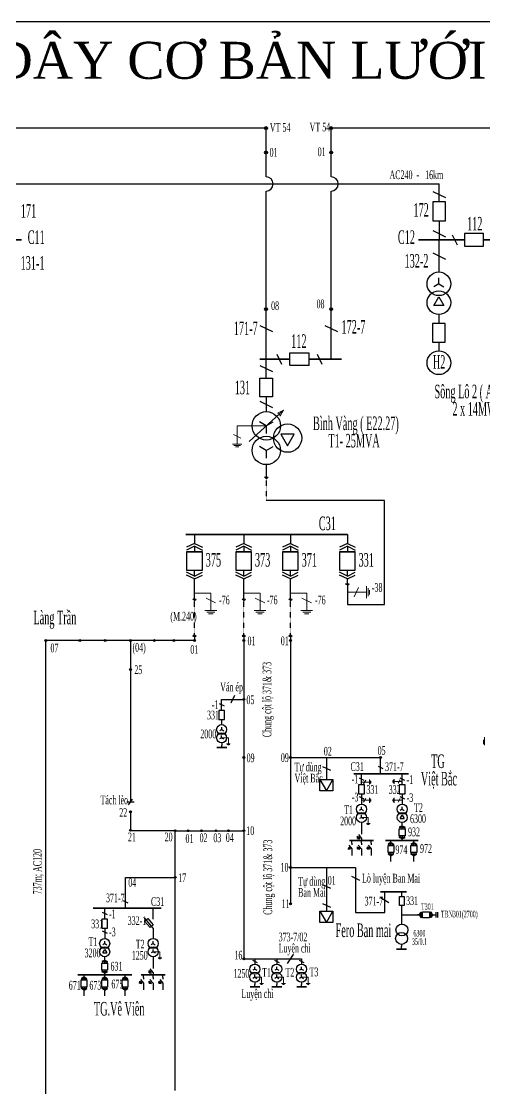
# Model space of a CAD drawing. Header units: inches. Extents: x 5954 to 16840, y 1852 to 5708.
# Drawn here: x 6888 to 7157, y 5087 to 5708 of the extents above; entities that cross this region are included whole.
import ezdxf

# ---------------------------------------------------------------- set-up
doc = ezdxf.new("R2010")
doc.units = ezdxf.units.IN
doc.header["$LTSCALE"] = 0.007
doc.header["$MEASUREMENT"] = 0
doc.linetypes.add('DASHED2', pattern=[0.375, 0.25, -0.125])
doc.linetypes.add('HIDDENX2', pattern=[0.75, 0.5, -0.25])
doc.layers.get('0').update_dxf_attribs({"color": 8, "lineweight": 25})
for name, color, linetype, lineweight in [('0.4+6kV', 6, 'Continuous', 25), ('Cap 35', 30, 'HIDDENX2', 25), ('Du kien', 3, 'DASHED2', 35), ('DZ 22+10', 170, 'Continuous', 25), ('DZ 35', 30, 'Continuous', 25), ('DZ110', 1, 'Continuous', 25), ('TC 110', 1, 'Continuous', 35), ('TC 35', 30, 'Continuous', 35), ('TC04', 6, 'Continuous', 35), ('Tiep dat', 7, 'Continuous', 15)]:
    doc.layers.add(name, color=color, linetype=linetype, lineweight=lineweight)
doc.layers.add('Chu', color=7, linetype='Continuous')
doc.layers.add('so', color=7, linetype='Continuous')
doc.styles.add('chu', font='times.ttf', dxfattribs={"width": 0.5, "height": 0.2})
doc.styles.get("Standard").update_dxf_attribs({"font": 'tahoma.ttf'})

msp = doc.modelspace()

# ---------------------------------------------------------------- hatches: boundary and pattern name
at = {"layer": '0.4+6kV'}
for points in [[(7084.54, 5232.56), (7083.94, 5233.28), (7083.33, 5234.01), (7083.24, 5232.71)], [(7078.96, 5226.47), (7078.35, 5227.2), (7077.75, 5227.92), (7077.66, 5226.62)], [(7084.53, 5226.47), (7083.92, 5227.2), (7083.32, 5227.92), (7083.23, 5226.62)], [(7090.21, 5226.47), (7089.6, 5227.2), (7089, 5227.92), (7088.91, 5226.62)], [(6963.31, 5154.49), (6962.7, 5155.22), (6962.1, 5155.94), (6962.01, 5154.64)], [(6957.73, 5148.41), (6957.12, 5149.13), (6956.52, 5149.86), (6956.43, 5148.55)], [(6963.3, 5148.41), (6962.69, 5149.13), (6962.08, 5149.86), (6962, 5148.55)], [(6968.98, 5148.41), (6968.37, 5149.13), (6967.77, 5149.86), (6967.68, 5148.55)]]:
    msp.add_hatch(color=256, dxfattribs=at).paths.add_polyline_path(points)
at = {"layer": 'DZ 35'}
for points in [[(6901.34, 5347.76, 1), (6902.42, 5347.76, 1)], [(6921.23, 5347.76, 1), (6922.31, 5347.76, 1)], [(6935.9, 5347.76, 1), (6936.98, 5347.76, 1)], [(6950.59, 5347.76, 1), (6951.67, 5347.76, 1)], [(6964.5, 5347.76, -1), (6965.58, 5347.76, -1)], [(6975.85, 5347.76, -1), (6976.93, 5347.76, -1)], [(6987.88, 5347.76, -1), (6988.95, 5347.76, -1)], [(7016.53, 5347.76, -1), (7017.61, 5347.76, -1)], [(7043.69, 5347.76, -1), (7044.77, 5347.76, -1)], [(6950.59, 5330.95, 1), (6951.67, 5330.95, 1)], [(7016.53, 5313.56, -1), (7017.61, 5313.56, -1)], [(7016.53, 5279.79, 1), (7017.61, 5279.79, 1)], [(7043.69, 5279.79, 1), (7044.77, 5279.79, 1)], [(7096.12, 5279.79, 1), (7097.2, 5279.79, 1)], [(6950.59, 5248.18, 1), (6951.67, 5248.18, 1)], [(6950.59, 5237.48, 1), (6951.67, 5237.48, 1)], [(6976.65, 5237.22, 1), (6977.73, 5237.22, 1)], [(6984.1, 5237.22, 1), (6985.18, 5237.22, 1)], [(6991.9, 5237.22, 1), (6992.98, 5237.22, 1)], [(7000.38, 5237.22, 1), (7001.46, 5237.22, 1)], [(7007.63, 5237.22, 1), (7008.71, 5237.22, 1)], [(7016.53, 5237.22, 1), (7017.61, 5237.22, 1)], [(7043.69, 5215.9, 1), (7044.77, 5215.9, 1)], [(6976.65, 5210.11, -1), (6977.73, 5210.11, -1)], [(7043.69, 5194.69, 1), (7044.77, 5194.69, 1)], [(7016.53, 5162.81, -1), (7017.61, 5162.81, -1)]]:
    msp.add_hatch(color=256, dxfattribs=at).paths.add_polyline_path(points)
at = {"layer": 'DZ110'}
for points in [[(7029.2, 5645.51, 1), (7030.93, 5645.51, 1)], [(7067.05, 5645.51, 1), (7068.78, 5645.51, 1)], [(7029.2, 5631.34, 1), (7030.93, 5631.34, 1)], [(7067.05, 5631.34, 1), (7068.78, 5631.34, 1)], [(7029.2, 5540.26, 1), (7030.93, 5540.26, 1)], [(7067.05, 5540.26, 1), (7068.78, 5540.26, 1)]]:
    msp.add_hatch(color=1, dxfattribs=at).paths.add_polyline_path(points)

# ---------------------------------------------------------------- linework, layer by layer
at = {"color": 0}
msp.add_lwpolyline([(8371.67, 4027.59), (6031.74, 4027.59), (6031.74, 5707.54), (8371.67, 5707.54)], close=True, dxfattribs=at)
at = {"layer": '0.4+6kV', "color": 6}
for p, q in [((7127.6, 5542.34), (7130.58, 5547.51)), ((7130.58, 5547.51), (7133.56, 5542.34)), ((7133.56, 5542.34), (7127.6, 5542.34)), ((7130.58, 5537.19), (7130.58, 5532.03)), ((7130.58, 5521.03), (7130.58, 5516.01)), ((7130.58, 5519.98), (7130.58, 5516.01)), ((7130.58, 5512.36), (7130.58, 5512.36))]:
    msp.add_line(p, q, dxfattribs=at)
at = {"layer": '0.4+6kV'}
for p, q in [((7004.2, 5291.2), (7003.04, 5290.53)), ((7004.2, 5291.2), (7004.2, 5292.55)), ((7004.2, 5291.2), (7005.37, 5290.53)), ((7004.28, 5288.28), (7004.28, 5287)), ((7004.28, 5285.59), (7004.28, 5287)), ((7085.58, 5244.95), (7084.42, 5244.28)), ((7085.58, 5244.95), (7085.58, 5246.3)), ((7085.58, 5244.95), (7086.75, 5244.28)), ((7085.58, 5242.03), (7085.58, 5235.24)), ((7108.09, 5244.28), (7109.26, 5246.3)), ((7108.09, 5244.28), (7110.42, 5244.28)), ((7109.26, 5246.3), (7110.42, 5244.28)), ((7109.26, 5240.14), (7109.26, 5242.05)), ((7083.74, 5235), (7085.58, 5232.78)), ((7109.26, 5240.14), (7107.54, 5239.31)), ((7109.26, 5239.56), (7107.54, 5238.73)), ((7109.26, 5240.14), (7110.98, 5239.31)), ((7109.26, 5239.56), (7110.98, 5238.73)), ((7109.26, 5238.36), (7109.26, 5239.56)), ((7078.15, 5228.91), (7080, 5226.7)), ((7080.02, 5230.08), (7080.02, 5231.5)), ((7080.02, 5230.08), (7080.02, 5229.02)), ((7083.24, 5232.71), (7083.33, 5234.01)), ((7083.24, 5232.71), (7084.54, 5232.56)), ((7083.33, 5234.01), (7083.94, 5233.28)), ((7083.72, 5228.91), (7085.57, 5226.7)), ((7083.94, 5233.28), (7084.54, 5232.56)), ((7083.95, 5233.3), (7084.66, 5233.89)), ((7085.58, 5232.78), (7085.58, 5231.5)), ((7085.58, 5230.08), (7085.58, 5231.5)), ((7085.58, 5230.08), (7085.58, 5229.02)), ((7089.4, 5228.91), (7091.25, 5226.7)), ((7091.27, 5230.08), (7091.27, 5231.5)), ((7091.27, 5230.08), (7091.27, 5229.02)), ((7102.71, 5230.33), (7101, 5229.5)), ((7102.71, 5229.76), (7101, 5228.92)), ((7102.71, 5230.33), (7102.71, 5231.5)), ((7102.71, 5230.33), (7104.43, 5229.5)), ((7102.71, 5229.76), (7104.43, 5228.92)), ((7102.71, 5228.55), (7102.71, 5229.76)), ((7109.26, 5233.07), (7107.54, 5233.91)), ((7109.26, 5232.49), (7107.54, 5233.33)), ((7109.26, 5234.28), (7109.26, 5233.07)), ((7109.26, 5233.07), (7110.98, 5233.91)), ((7109.26, 5232.49), (7110.98, 5233.33)), ((7109.26, 5231.5), (7109.26, 5232.49)), ((7116.08, 5230.33), (7114.36, 5229.5)), ((7116.08, 5229.76), (7114.36, 5228.92)), ((7116.08, 5230.33), (7116.08, 5231.5)), ((7116.08, 5230.33), (7117.8, 5229.5)), ((7116.08, 5228.55), (7116.08, 5229.76)), ((7116.08, 5229.76), (7117.8, 5228.92)), ((7077.66, 5226.62), (7078.96, 5226.47)), ((7078.35, 5227.2), (7078.96, 5226.47)), ((7078.37, 5227.21), (7079.08, 5227.8)), ((7080, 5226.7), (7080, 5222.84)), ((7083.23, 5226.62), (7083.32, 5227.92)), ((7083.23, 5226.62), (7084.53, 5226.47)), ((7083.32, 5227.92), (7083.92, 5227.2)), ((7083.92, 5227.2), (7084.53, 5226.47)), ((7083.94, 5227.21), (7084.65, 5227.8)), ((7085.57, 5226.7), (7085.57, 5222.84)), ((7088.91, 5226.62), (7089, 5227.92)), ((7088.91, 5226.62), (7090.21, 5226.47)), ((7089, 5227.92), (7089.6, 5227.2)), ((7089.6, 5227.2), (7090.21, 5226.47)), ((7089.62, 5227.21), (7090.33, 5227.8)), ((7091.25, 5226.7), (7091.25, 5222.84)), ((7102.71, 5223.27), (7101, 5224.1)), ((7102.71, 5222.69), (7101, 5223.52)), ((7102.71, 5224.47), (7102.71, 5223.27)), ((7102.71, 5223.27), (7104.43, 5224.1)), ((7102.71, 5222.69), (7104.43, 5223.52)), ((7102.71, 5219.33), (7102.71, 5222.69)), ((7116.08, 5223.27), (7114.36, 5224.1)), ((7116.08, 5222.69), (7114.36, 5223.52)), ((7116.08, 5224.47), (7116.08, 5223.27)), ((7116.08, 5223.27), (7117.8, 5224.1)), ((7116.08, 5222.69), (7117.8, 5223.52)), ((7116.08, 5219.33), (7116.08, 5222.69)), ((7119.26, 5188.39), (7118.09, 5188.39)), ((6934.98, 5166.21), (6936.14, 5168.23)), ((6936.14, 5168.23), (6937.31, 5166.21)), ((6964.35, 5166.89), (6963.19, 5166.21)), ((6964.35, 5166.89), (6964.35, 5168.23)), ((6964.35, 5166.89), (6965.52, 5166.21)), ((7108.88, 5171.17), (7108.88, 5169.89)), ((7108.88, 5168.47), (7108.88, 5169.89)), ((6936.14, 5162.07), (6934.43, 5161.24)), ((6936.14, 5161.49), (6934.43, 5160.66)), ((6934.98, 5166.21), (6937.31, 5166.21)), ((6936.14, 5162.07), (6936.14, 5163.98)), ((6936.14, 5162.07), (6937.86, 5161.24)), ((6936.14, 5161.49), (6937.86, 5160.66)), ((6936.14, 5160.29), (6936.14, 5161.49)), ((6964.35, 5163.96), (6964.35, 5157.17)), ((6936.14, 5155), (6934.43, 5155.84)), ((6936.14, 5154.43), (6934.43, 5155.26)), ((6936.14, 5156.21), (6936.14, 5155)), ((6936.14, 5155), (6937.86, 5155.84)), ((6936.14, 5154.43), (6937.86, 5155.26)), ((6936.14, 5153.43), (6936.14, 5154.43)), ((6962.01, 5154.64), (6962.1, 5155.94)), ((6962.01, 5154.64), (6963.31, 5154.49)), ((6962.1, 5155.94), (6962.7, 5155.22)), ((6962.5, 5156.93), (6964.35, 5154.71)), ((6962.7, 5155.22), (6963.31, 5154.49)), ((6962.72, 5155.23), (6963.43, 5155.82)), ((6964.35, 5154.71), (6964.35, 5153.43)), ((6924.14, 5152.27), (6922.42, 5151.43)), ((6924.14, 5151.69), (6922.42, 5150.85)), ((6924.14, 5152.27), (6924.14, 5153.43)), ((6924.14, 5152.27), (6925.86, 5151.43)), ((6924.14, 5151.69), (6925.86, 5150.85)), ((6924.14, 5150.49), (6924.14, 5151.69)), ((6936.14, 5152.27), (6934.43, 5151.43)), ((6936.14, 5151.69), (6934.43, 5150.85)), ((6936.14, 5152.27), (6936.14, 5153.43)), ((6936.14, 5152.27), (6937.86, 5151.43)), ((6936.14, 5151.69), (6937.86, 5150.85)), ((6936.14, 5150.49), (6936.14, 5151.69)), ((6947.98, 5152.27), (6946.26, 5151.43)), ((6947.98, 5151.69), (6946.26, 5150.85)), ((6947.98, 5152.27), (6947.98, 5153.43)), ((6947.98, 5152.27), (6949.7, 5151.43)), ((6947.98, 5150.49), (6947.98, 5151.69)), ((6947.98, 5151.69), (6949.7, 5150.85)), ((6956.43, 5148.55), (6956.52, 5149.86)), ((6956.43, 5148.55), (6957.73, 5148.41)), ((6956.52, 5149.86), (6957.12, 5149.13)), ((6956.92, 5150.84), (6958.77, 5148.63)), ((6957.12, 5149.13), (6957.73, 5148.41)), ((6957.14, 5149.14), (6957.85, 5149.74)), ((6958.77, 5148.63), (6958.77, 5144.77)), ((6958.78, 5152.02), (6958.78, 5153.43)), ((6958.78, 5152.02), (6958.78, 5150.96)), ((6962, 5148.55), (6962.08, 5149.86)), ((6962, 5148.55), (6963.3, 5148.41)), ((6962.08, 5149.86), (6962.69, 5149.13)), ((6962.49, 5150.84), (6964.34, 5148.63)), ((6962.69, 5149.13), (6963.3, 5148.41)), ((6962.71, 5149.14), (6963.41, 5149.74)), ((6964.34, 5148.63), (6964.34, 5144.77)), ((6964.35, 5152.02), (6964.35, 5153.43)), ((6964.35, 5152.02), (6964.35, 5150.96)), ((6967.68, 5148.55), (6967.77, 5149.86)), ((6967.68, 5148.55), (6968.98, 5148.41)), ((6967.77, 5149.86), (6968.37, 5149.13)), ((6968.17, 5150.84), (6970.02, 5148.63)), ((6968.37, 5149.13), (6968.98, 5148.41)), ((6968.39, 5149.14), (6969.1, 5149.74)), ((6970.02, 5148.63), (6970.02, 5144.77)), ((6970.03, 5152.02), (6970.03, 5153.43)), ((6970.03, 5152.02), (6970.03, 5150.96)), ((7023.51, 5152.07), (7022.34, 5151.4)), ((7023.51, 5152.07), (7023.51, 5153.42)), ((7023.51, 5152.07), (7024.67, 5151.4)), ((7023.58, 5149.15), (7023.58, 5147.87)), ((7023.58, 5146.46), (7023.58, 5147.87)), ((7036.27, 5152.07), (7035.11, 5151.4)), ((7036.27, 5152.07), (7036.27, 5153.42)), ((7036.27, 5152.07), (7037.44, 5151.4)), ((7036.35, 5149.15), (7036.35, 5147.87)), ((7036.35, 5146.46), (7036.35, 5147.87)), ((7050.65, 5152.07), (7049.49, 5151.4)), ((7050.65, 5152.07), (7050.65, 5153.42)), ((7050.65, 5152.07), (7051.82, 5151.4)), ((7050.73, 5149.15), (7050.73, 5147.87)), ((7050.73, 5146.46), (7050.73, 5147.87)), ((6924.14, 5145.2), (6922.42, 5146.03)), ((6924.14, 5144.62), (6922.42, 5145.45)), ((6924.14, 5146.4), (6924.14, 5145.2)), ((6924.14, 5145.2), (6925.86, 5146.03)), ((6924.14, 5144.62), (6925.86, 5145.45)), ((6924.14, 5141.26), (6924.14, 5144.62)), ((6936.14, 5145.2), (6934.43, 5146.03)), ((6936.14, 5144.62), (6934.43, 5145.45)), ((6936.14, 5146.4), (6936.14, 5145.2)), ((6936.14, 5145.2), (6937.86, 5146.03)), ((6936.14, 5144.62), (6937.86, 5145.45)), ((6936.14, 5141.26), (6936.14, 5144.62)), ((6947.98, 5145.2), (6946.26, 5146.03)), ((6947.98, 5144.62), (6946.26, 5145.45)), ((6947.98, 5146.4), (6947.98, 5145.2)), ((6947.98, 5145.2), (6949.7, 5146.03)), ((6947.98, 5144.62), (6949.7, 5145.45)), ((6947.98, 5141.26), (6947.98, 5144.62))]:
    msp.add_line(p, q, dxfattribs=at)
for points in [[(7107.54, 5238.36), (7110.98, 5238.36), (7110.98, 5234.28), (7107.54, 5234.28)], [(7101, 5228.55), (7104.43, 5228.55), (7104.43, 5224.47), (7101, 5224.47)], [(7114.36, 5228.55), (7117.8, 5228.55), (7117.8, 5224.47), (7114.36, 5224.47)], [(6934.43, 5160.29), (6937.86, 5160.29), (6937.86, 5156.21), (6934.43, 5156.21)], [(6922.42, 5150.49), (6925.86, 5150.49), (6925.86, 5146.4), (6922.42, 5146.4)], [(6934.43, 5150.49), (6937.86, 5150.49), (6937.86, 5146.4), (6934.43, 5146.4)], [(6946.26, 5150.49), (6949.7, 5150.49), (6949.7, 5146.4), (6946.26, 5146.4)]]:
    msp.add_lwpolyline(points, close=True, dxfattribs=at)
at = {"layer": '0.4+6kV', "color": 6}
for centre in [(7130.58, 5544.07), (7130.58, 5509.14), (7130.58, 5509.14)]:
    msp.add_circle(centre, 6.87, dxfattribs=at)
at = {"layer": '0.4+6kV'}
for centre, radius in [((7004.2, 5291.2), 2.92), ((7085.58, 5244.95), 2.92), ((7109.26, 5244.95), 2.92), ((7108.88, 5174.63), 3.46), ((6936.14, 5166.89), 2.92), ((6964.35, 5166.89), 2.92), ((7023.51, 5152.07), 2.92), ((7036.27, 5152.07), 2.92), ((7050.65, 5152.07), 2.92)]:
    msp.add_circle(centre, radius, dxfattribs=at)
at = {"layer": 'Cap 35'}
for p, q in [((7030.18, 5441.93), (7030.18, 5429.16)), ((6988.42, 5351.12), (6988.42, 5370.99)), ((7017.07, 5351.12), (7017.07, 5370.99)), ((7044.23, 5351.12), (7044.23, 5370.99))]:
    msp.add_line(p, q, dxfattribs=at)
at = {"layer": 'DZ 22+10', "color": 170}
for p, q in [((7046.48, 5467.62), (7038.62, 5467.62)), ((7038.62, 5467.62), (7042.55, 5460.81)), ((7042.55, 5460.81), (7046.48, 5467.62))]:
    msp.add_line(p, q, dxfattribs=at)
msp.add_circle((7042.55, 5465.35), 8.25, dxfattribs=at)
at = {"layer": 'DZ 35'}
for p, q in [((7030.18, 5458.2), (7026.24, 5460.47)), ((7030.18, 5458.2), (7034.11, 5460.47)), ((7030.18, 5458.2), (7030.18, 5453.66)), ((7030.18, 5449.95), (7030.18, 5442.73)), ((7030.18, 5441.93), (7029.16, 5442.73)), ((7029.16, 5442.73), (7031.19, 5442.73)), ((7030.18, 5441.93), (7031.19, 5442.73)), ((7098.93, 5429.16), (7030.18, 5429.16)), ((7098.93, 5368.65), (7098.93, 5429.16)), ((7098.93, 5429.16), (7098.93, 5429.16)), ((6988.42, 5409.44), (6988.42, 5404.19)), ((7017.07, 5409.44), (7017.07, 5404.19)), ((7044.23, 5409.44), (7044.23, 5404.19)), ((7077.33, 5409.44), (7077.33, 5404.19)), ((6988.42, 5404.19), (6983.83, 5401.97)), ((6988.42, 5402.57), (6983.83, 5400.34)), ((6988.42, 5404.19), (6993, 5401.97)), ((6988.42, 5402.57), (6988.42, 5399.19)), ((6988.42, 5402.57), (6993, 5400.34)), ((7017.07, 5404.19), (7012.49, 5401.97)), ((7017.07, 5402.57), (7012.49, 5400.34)), ((7017.07, 5404.19), (7021.65, 5401.97)), ((7017.07, 5402.57), (7017.07, 5399.19)), ((7017.07, 5402.57), (7021.65, 5400.34)), ((7044.23, 5404.19), (7039.64, 5401.97)), ((7044.23, 5402.57), (7039.64, 5400.34)), ((7044.23, 5404.19), (7048.81, 5401.97)), ((7044.23, 5402.57), (7044.23, 5399.19)), ((7044.23, 5402.57), (7048.81, 5400.34)), ((7077.33, 5404.19), (7072.75, 5401.97)), ((7077.33, 5402.57), (7072.75, 5400.34)), ((7077.33, 5404.19), (7081.92, 5401.97)), ((7077.33, 5402.57), (7077.33, 5399.19)), ((7077.33, 5402.57), (7081.92, 5400.34)), ((6983.83, 5399.19), (6993, 5399.19)), ((6988.42, 5401.94), (6988.42, 5399.19)), ((7012.49, 5399.19), (7021.65, 5399.19)), ((7017.07, 5401.94), (7017.07, 5399.19)), ((7039.64, 5399.19), (7048.81, 5399.19)), ((7044.23, 5401.94), (7044.23, 5399.19)), ((7072.75, 5399.19), (7081.92, 5399.19)), ((7077.33, 5401.94), (7077.33, 5399.19)), ((6988.42, 5385.19), (6983.83, 5387.41)), ((6988.42, 5383.56), (6983.83, 5385.79)), ((6988.42, 5385.19), (6988.42, 5388.57)), ((6988.42, 5385.19), (6993, 5387.41)), ((6988.42, 5383.56), (6993, 5385.79)), ((6988.42, 5375.33), (6988.42, 5383.56)), ((7017.07, 5385.19), (7012.49, 5387.41)), ((7017.07, 5383.56), (7012.49, 5385.79)), ((7017.07, 5385.19), (7017.07, 5388.57)), ((7017.07, 5385.19), (7021.65, 5387.41)), ((7017.07, 5383.56), (7021.65, 5385.79)), ((7017.07, 5375.33), (7017.07, 5383.56)), ((7044.23, 5385.19), (7039.64, 5387.41)), ((7044.23, 5383.56), (7039.64, 5385.79)), ((7044.23, 5385.19), (7044.23, 5388.57)), ((7044.23, 5385.19), (7048.81, 5387.41)), ((7044.23, 5383.56), (7048.81, 5385.79)), ((7044.23, 5371.79), (7044.23, 5383.56)), ((7077.33, 5385.19), (7072.75, 5387.41)), ((7077.33, 5383.56), (7072.75, 5385.79)), ((7077.33, 5385.19), (7077.33, 5388.57)), ((7077.33, 5385.19), (7081.92, 5387.41)), ((7077.33, 5383.56), (7081.92, 5385.79)), ((7077.33, 5380.62), (7077.33, 5383.56)), ((7077.33, 5379.82), (7076.32, 5380.62)), ((7076.32, 5380.62), (7078.35, 5380.62)), ((7077.33, 5379.82), (7078.35, 5380.62)), ((7077.33, 5379.82), (7077.33, 5368.65)), ((6988.42, 5370.99), (6987.4, 5371.79)), ((6987.4, 5371.79), (6989.43, 5371.79)), ((6988.42, 5371.79), (6988.42, 5375.33)), ((6988.42, 5370.99), (6989.43, 5371.79)), ((7017.07, 5370.99), (7016.06, 5371.79)), ((7016.06, 5371.79), (7018.09, 5371.79)), ((7017.07, 5371.79), (7017.07, 5375.33)), ((7017.07, 5370.99), (7018.09, 5371.79)), ((7044.23, 5370.99), (7043.21, 5371.79)), ((7043.21, 5371.79), (7045.24, 5371.79)), ((7044.23, 5370.99), (7045.24, 5371.79)), ((7077.33, 5368.65), (7098.93, 5368.65)), ((6901.88, 5042.46), (6901.88, 5347.76)), ((6988.95, 5347.76), (6901.88, 5347.76)), ((6951.13, 5347.76), (6951.13, 5330.41)), ((6988.42, 5351.12), (6987.4, 5350.32)), ((6987.4, 5350.32), (6989.43, 5350.32)), ((6988.42, 5351.12), (6989.43, 5350.32)), ((6988.42, 5350.32), (6988.42, 5347.76)), ((7017.07, 5351.12), (7016.06, 5350.32)), ((7016.06, 5350.32), (7018.09, 5350.32)), ((7017.07, 5347.76), (7016.53, 5347.76)), ((7017.07, 5351.12), (7018.09, 5350.32)), ((7017.07, 5350.32), (7017.07, 5162.81)), ((7044.23, 5351.12), (7043.21, 5350.32)), ((7043.21, 5350.32), (7045.24, 5350.32)), ((7044.23, 5351.12), (7045.24, 5350.32)), ((7044.23, 5350.32), (7044.23, 5194.69)), ((6951.13, 5330.95), (6951.13, 5253.81)), ((7011.75, 5315.85), (7009.53, 5311.27)), ((7002.83, 5311.11), (7005.58, 5309.77)), ((7004.2, 5313.56), (7017.07, 5313.56)), ((7004.2, 5307.09), (7004.2, 5313.56)), ((7004.2, 5301.94), (7004.2, 5298.9)), ((7004.24, 5295.95), (7004.24, 5297.3)), ((7004.24, 5295.95), (7003.07, 5295.28)), ((7004.24, 5295.95), (7005.4, 5295.28)), ((7044.19, 5279.79), (7096.66, 5279.79)), ((7065.15, 5279.79), (7065.15, 5267.07)), ((7096.66, 5270.35), (7096.66, 5279.79)), ((7062.86, 5274.54), (7067.44, 5272.32)), ((7095.28, 5274.71), (7098.03, 5273.38)), ((7061.38, 5267.07), (7065.15, 5260.46)), ((7065.15, 5260.46), (7068.93, 5267.07)), ((7084.21, 5267.9), (7086.96, 5266.56)), ((7085.58, 5263.88), (7085.58, 5270.35)), ((7107.88, 5267.9), (7110.63, 5266.56)), ((7109.26, 5263.88), (7109.26, 5270.35)), ((7084.21, 5257.05), (7086.96, 5255.71)), ((7085.58, 5258.73), (7085.58, 5252.64)), ((7107.88, 5257.05), (7110.63, 5255.71)), ((7109.26, 5258.73), (7109.26, 5252.64)), ((6951.13, 5248.72), (6951.13, 5237.22)), ((7085.62, 5249.7), (7084.46, 5249.03)), ((7085.62, 5249.7), (7085.62, 5251.05)), ((7085.62, 5249.7), (7086.79, 5249.03)), ((7109.3, 5249.7), (7108.13, 5249.03)), ((7109.3, 5249.7), (7109.3, 5251.05)), ((7109.3, 5249.7), (7110.46, 5249.03)), ((6977.87, 5237.22), (6951.13, 5237.22)), ((6977.19, 5086.32), (6977.19, 5237.22)), ((6977.4, 5237.22), (7017.07, 5237.22)), ((6948.29, 5192.28), (6948.29, 5210.11)), ((6948.29, 5210.11), (6977.4, 5210.11)), ((7044.23, 5215.9), (7082.05, 5215.9)), ((7065.15, 5215.9), (7065.15, 5190.47)), ((7079.76, 5210.74), (7084.35, 5208.52)), ((7082.05, 5215.9), (7082.05, 5189.74)), ((7062.86, 5206), (7067.44, 5203.77)), ((7096.61, 5198.36), (7101.56, 5195.45)), ((7099.09, 5189.74), (7099.09, 5201.74)), ((7109.07, 5199.02), (7109.07, 5201.74)), ((6936.14, 5185.81), (6936.14, 5192.28)), ((6946.92, 5196.65), (6949.67, 5195.31)), ((6964.35, 5185.81), (6964.35, 5192.28)), ((7062.86, 5194.97), (7067.44, 5192.75)), ((7109.07, 5183.01), (7109.07, 5193.78)), ((6934.77, 5189.83), (6937.52, 5188.5)), ((6964.35, 5180.66), (6959.53, 5186.41)), ((7061.38, 5190.47), (7065.15, 5183.86)), ((7065.15, 5183.86), (7068.93, 5190.47)), ((7082.05, 5189.74), (7099.09, 5189.74)), ((7109.07, 5188.39), (7119.26, 5188.39)), ((7119.26, 5188.39), (7120.09, 5190.11)), ((7119.26, 5188.39), (7120.09, 5186.68)), ((7119.83, 5188.39), (7120.67, 5190.11)), ((7119.83, 5188.39), (7120.67, 5186.68)), ((7121.04, 5188.39), (7119.83, 5188.39)), ((7125.12, 5188.39), (7126.32, 5188.39)), ((7126.32, 5188.39), (7125.49, 5190.11)), ((7126.32, 5188.39), (7125.49, 5186.68)), ((7126.9, 5188.39), (7126.07, 5190.11)), ((7126.9, 5188.39), (7126.07, 5186.68)), ((7126.9, 5188.39), (7128.8, 5188.39)), ((7128.8, 5189.93), (7128.8, 5186.86)), ((7129.85, 5189.93), (7129.85, 5186.86)), ((6934.77, 5178.98), (6937.52, 5177.65)), ((6936.14, 5180.66), (6936.14, 5174.58)), ((6964.35, 5180.66), (6964.35, 5174.58)), ((6936.18, 5171.63), (6936.18, 5172.98)), ((6964.39, 5171.63), (6964.39, 5172.98)), ((6936.18, 5171.63), (6935.02, 5170.96)), ((6936.18, 5171.63), (6937.34, 5170.96)), ((6964.39, 5171.63), (6963.22, 5170.96)), ((6964.39, 5171.63), (6965.55, 5170.96)), ((7017.07, 5162.81), (7050.65, 5162.81)), ((7022.14, 5161.95), (7024.87, 5160.62)), ((7023.51, 5162.81), (7023.51, 5159.77)), ((7034.91, 5161.95), (7037.64, 5160.62)), ((7036.27, 5162.81), (7036.27, 5159.77)), ((7045.72, 5165.32), (7042.33, 5160.15)), ((7049.28, 5161.95), (7052.02, 5160.62)), ((7050.65, 5162.81), (7050.65, 5159.77)), ((7023.54, 5156.82), (7022.38, 5156.15)), ((7023.54, 5156.82), (7023.54, 5158.17)), ((7023.54, 5156.82), (7024.71, 5156.15)), ((7036.31, 5156.82), (7035.15, 5156.15)), ((7036.31, 5156.82), (7036.31, 5158.17)), ((7036.31, 5156.82), (7037.47, 5156.15)), ((7050.69, 5156.82), (7049.52, 5156.15)), ((7050.69, 5156.82), (7050.69, 5158.17)), ((7050.69, 5156.82), (7051.85, 5156.15))]:
    msp.add_line(p, q, dxfattribs=at)
for points in [[(6983.83, 5388.57), (6993, 5388.57), (6993, 5399.19), (6983.83, 5399.19)], [(7012.49, 5388.57), (7021.65, 5388.57), (7021.65, 5399.19), (7012.49, 5399.19)], [(7039.64, 5388.57), (7048.81, 5388.57), (7048.81, 5399.19), (7039.64, 5399.19)], [(7072.75, 5388.57), (7081.92, 5388.57), (7081.92, 5399.19), (7072.75, 5399.19)], [(7002.48, 5307.09), (7002.48, 5301.94), (7005.92, 5301.94), (7005.92, 5307.09)], [(7061.38, 5260.46), (7061.38, 5267.07), (7068.93, 5267.07), (7068.93, 5260.46)], [(7083.87, 5263.88), (7083.87, 5258.73), (7087.3, 5258.73), (7087.3, 5263.88)], [(7107.54, 5263.88), (7107.54, 5258.73), (7110.98, 5258.73), (7110.98, 5263.88)], [(7107.76, 5193.78), (7107.76, 5199.02), (7110.38, 5199.02), (7110.38, 5193.78)], [(6934.43, 5185.81), (6934.43, 5180.66), (6937.86, 5180.66), (6937.86, 5185.81)], [(6959.41, 5184.73), (6961.2, 5186.23), (6964.36, 5182.46), (6962.57, 5180.97)], [(7061.38, 5183.86), (7061.38, 5190.47), (7068.93, 5190.47), (7068.93, 5183.86)], [(7121.04, 5186.68), (7121.04, 5190.11), (7125.12, 5190.11), (7125.12, 5186.68)]]:
    msp.add_lwpolyline(points, close=True, dxfattribs=at)
for centre, radius in [((7030.18, 5458.2), 8.25), ((6901.88, 5347.76), 0.54), ((6921.77, 5347.76), 0.54), ((6936.44, 5347.76), 0.54), ((6951.13, 5347.76), 0.54), ((6965.04, 5347.76), 0.54), ((6976.39, 5347.76), 0.54), ((6988.42, 5347.76), 0.54), ((7017.07, 5347.76), 0.54), ((7044.23, 5347.76), 0.54), ((6951.13, 5330.95), 0.54), ((7017.07, 5313.56), 0.54), ((7004.2, 5295.97), 2.92), ((7017.07, 5279.79), 0.54), ((7044.23, 5279.79), 0.54), ((7096.66, 5279.79), 0.54), ((6951.13, 5248.18), 0.54), ((7085.58, 5249.72), 2.92), ((7109.26, 5249.72), 2.92), ((6951.13, 5237.48), 0.54), ((6977.19, 5237.22), 0.54), ((6984.64, 5237.22), 0.54), ((6992.44, 5237.22), 0.54), ((7000.92, 5237.22), 0.54), ((7008.17, 5237.22), 0.54), ((7017.07, 5237.22), 0.54), ((7044.23, 5215.9), 0.54), ((6977.19, 5210.11), 0.54), ((7044.23, 5194.69), 0.54), ((7109.07, 5179.54), 3.46), ((6936.14, 5171.66), 2.92), ((6964.35, 5171.66), 2.92), ((7017.07, 5162.81), 0.54), ((7023.51, 5156.84), 2.92), ((7036.27, 5156.84), 2.92), ((7050.65, 5156.84), 2.92)]:
    msp.add_circle(centre, radius, dxfattribs=at)
at = {"layer": 'DZ110', "color": 1}
for p, q in [((7030.97, 5645.51), (6050.26, 5645.51)), ((7030.06, 5617.18), (7030.06, 5645.51)), ((7237.42, 5645.51), (7067.05, 5645.51)), ((7067.92, 5617.18), (7067.92, 5645.51)), ((7030.06, 5617.18), (7030.06, 5635.7)), ((6880.9, 5613.06), (7130.82, 5613.06)), ((7130.82, 5602.68), (7130.82, 5613.06)), ((7030.06, 5511.29), (7030.06, 5608.95)), ((7067.92, 5511.29), (7067.92, 5608.95)), ((7127.15, 5608.67), (7134.49, 5605.11)), ((7130.82, 5591.68), (7130.82, 5580.54)), ((7127.15, 5585.96), (7134.49, 5582.4)), ((7138.41, 5583.47), (7141.26, 5577.61)), ((7130.82, 5561.89), (7130.82, 5580.54)), ((7127.15, 5572.99), (7134.49, 5569.44)), ((7130.58, 5555.02), (7130.58, 5558.46)), ((7130.58, 5555.02), (7127.6, 5553.3)), ((7130.58, 5555.02), (7133.56, 5553.3)), ((7026.4, 5530.8), (7033.73, 5527.24)), ((7064.25, 5530.8), (7071.58, 5527.24)), ((7036.26, 5514.23), (7039.11, 5508.36)), ((7043.92, 5507.63), (7043.92, 5514.96)), ((7043.92, 5514.96), (7054.92, 5514.96)), ((7054.92, 5514.96), (7054.92, 5507.63)), ((7059.73, 5514.23), (7062.58, 5508.36)), ((7026.4, 5507.57), (7033.73, 5504.01)), ((7030.06, 5500.29), (7030.06, 5511.29)), ((7055.03, 5507.63), (7044.03, 5507.63)), ((7054.92, 5511.29), (7061.16, 5511.29)), ((7030.18, 5489.29), (7030.18, 5480.74)), ((7026.51, 5486.8), (7033.84, 5483.24)), ((7030.18, 5472.49), (7026.24, 5474.76)), ((7030.18, 5472.49), (7034.11, 5474.76)), ((7030.18, 5472.49), (7030.18, 5467.95)), ((6953.21, 5253.86), (6949.05, 5253.76)), ((6949.93, 5252.19), (6952.39, 5255.51))]:
    msp.add_line(p, q, dxfattribs=at)
for points in [[(7134.49, 5591.68), (7134.49, 5602.68), (7127.15, 5602.68), (7127.15, 5591.68)], [(7156.48, 5584.21), (7145.48, 5584.21), (7145.48, 5576.87), (7156.48, 5576.87)], [(7134.25, 5521.03), (7134.25, 5532.03), (7126.91, 5532.03), (7126.91, 5521.03)], [(7026.4, 5489.29), (7026.4, 5500.29), (7033.73, 5500.29), (7033.73, 5489.29)]]:
    msp.add_lwpolyline(points, close=True, dxfattribs=at)
for centre, radius in [((7030.06, 5645.51), 0.864), ((7067.92, 5645.51), 0.864), ((7030.06, 5631.34), 0.864), ((7067.92, 5631.34), 0.864), ((7130.58, 5555.02), 6.87), ((7030.06, 5540.26), 0.864), ((7067.92, 5540.26), 0.864), ((7030.18, 5472.49), 8.25)]:
    msp.add_circle(centre, radius, dxfattribs=at)
for centre in [(7030.06, 5613.06), (7067.92, 5613.06)]:
    msp.add_arc(centre, 4.12, 270, 90, dxfattribs=at)
at = {"layer": 'TC 110', "color": 1}
for p, q in [((6863.38, 5580.54), (6887.78, 5580.54)), ((7118.75, 5580.54), (7145.48, 5580.54)), ((7156.48, 5580.54), (7180.88, 5580.54)), ((7026.42, 5511.29), (7037.68, 5511.29)), ((7043.92, 5511.29), (7037.68, 5511.29)), ((7054.92, 5511.29), (7073.93, 5511.29))]:
    msp.add_line(p, q, dxfattribs=at)
at = {"layer": 'TC 35'}
for p, q in [((6983.43, 5409.44), (7077.33, 5409.44)), ((7081.08, 5270.35), (7112.83, 5270.35)), ((7096.63, 5201.74), (7111.73, 5201.74)), ((6929.46, 5192.28), (6969.09, 5192.28))]:
    msp.add_line(p, q, dxfattribs=at)
at = {"layer": 'TC04'}
for p, q in [((7001.4, 5285.59), (7007.15, 5285.59)), ((7078.63, 5231.5), (7092.54, 5231.5)), ((7099.49, 5231.5), (7118.51, 5231.5)), ((7106.01, 5168.47), (7111.76, 5168.47)), ((6920.57, 5153.43), (6951.94, 5153.43)), ((6957.39, 5153.43), (6971.31, 5153.43)), ((7020.7, 5146.46), (7026.45, 5146.46)), ((7033.47, 5146.46), (7039.22, 5146.46)), ((7047.85, 5146.46), (7053.6, 5146.46))]:
    msp.add_line(p, q, dxfattribs=at)
at = {"layer": 'Tiep dat'}
for p, q in [((7020.2, 5463.4), (7040.27, 5481.63)), ((7040.27, 5481.63), (7036.67, 5479.93)), ((7036.67, 5479.93), (7037.82, 5479.41)), ((7038.24, 5478.21), (7037.82, 5479.41)), ((7040.27, 5481.63), (7038.24, 5478.21)), ((7030.25, 5472.53), (7013.23, 5472.53)), ((7013.23, 5472.53), (7013.23, 5466.45)), ((7013.23, 5472.53), (7013.23, 5466.45)), ((7013.23, 5472.53), (7013.23, 5466.45)), ((7011.03, 5467.52), (7015.43, 5465.39)), ((7011.03, 5467.52), (7015.43, 5465.39)), ((7011.03, 5467.52), (7015.43, 5465.39)), ((7013.23, 5466.45), (7013.23, 5461.76)), ((7013.23, 5466.45), (7013.23, 5461.76)), ((7013.23, 5466.45), (7013.23, 5461.76)), ((7010.48, 5461.76), (7015.98, 5461.76)), ((7010.48, 5461.76), (7015.98, 5461.76)), ((7010.48, 5461.76), (7015.98, 5461.76)), ((7011.35, 5461), (7015.11, 5461)), ((7011.35, 5461), (7015.11, 5461)), ((7011.35, 5461), (7015.11, 5461)), ((7012.2, 5460.27), (7014.27, 5460.27)), ((7012.2, 5460.27), (7014.27, 5460.27)), ((7012.2, 5460.27), (7014.27, 5460.27)), ((7081.22, 5373.06), (7083.89, 5378.56)), ((7081.22, 5373.06), (7083.89, 5378.56)), ((7081.22, 5373.06), (7083.89, 5378.56)), ((7088.43, 5372.37), (7088.43, 5379.25)), ((7088.43, 5372.37), (7088.43, 5379.25)), ((7088.43, 5372.37), (7088.43, 5379.25)), ((7089.37, 5373.46), (7089.37, 5378.16)), ((7089.37, 5373.46), (7089.37, 5378.16)), ((7089.37, 5373.46), (7089.37, 5378.16)), ((6988.42, 5375.33), (6997.88, 5375.33)), ((6995.13, 5372.38), (7000.63, 5369.71)), ((6995.13, 5372.38), (7000.63, 5369.71)), ((6995.13, 5372.38), (7000.63, 5369.71)), ((6997.88, 5375.33), (6997.88, 5371.05)), ((6997.88, 5375.33), (6997.88, 5371.05)), ((6997.88, 5375.33), (6997.88, 5371.05)), ((6997.88, 5371.05), (6997.88, 5365.17)), ((6997.88, 5371.05), (6997.88, 5365.17)), ((6997.88, 5371.05), (6997.88, 5365.17)), ((7017.07, 5375.33), (7026.53, 5375.33)), ((7023.78, 5372.38), (7029.28, 5369.71)), ((7023.78, 5372.38), (7029.28, 5369.71)), ((7023.78, 5372.38), (7029.28, 5369.71)), ((7026.53, 5375.33), (7026.53, 5371.05)), ((7026.53, 5375.33), (7026.53, 5371.05)), ((7026.53, 5375.33), (7026.53, 5371.05)), ((7026.53, 5371.05), (7026.53, 5365.17)), ((7026.53, 5371.05), (7026.53, 5365.17)), ((7026.53, 5371.05), (7026.53, 5365.17)), ((7044.23, 5375.33), (7053.69, 5375.33)), ((7050.94, 5372.38), (7056.44, 5369.71)), ((7050.94, 5372.38), (7056.44, 5369.71)), ((7050.94, 5372.38), (7056.44, 5369.71)), ((7053.69, 5375.33), (7053.69, 5371.05)), ((7053.69, 5375.33), (7053.69, 5371.05)), ((7053.69, 5375.33), (7053.69, 5371.05)), ((7053.69, 5371.05), (7053.69, 5365.17)), ((7053.69, 5371.05), (7053.69, 5365.17)), ((7053.69, 5371.05), (7053.69, 5365.17)), ((7077.33, 5375.81), (7082.56, 5375.81)), ((7082.56, 5375.81), (7088.43, 5375.81)), ((7082.56, 5375.81), (7088.43, 5375.81)), ((7082.56, 5375.81), (7088.43, 5375.81)), ((7090.28, 5374.51), (7090.28, 5377.1)), ((7090.28, 5374.51), (7090.28, 5377.1)), ((7090.28, 5374.51), (7090.28, 5377.1)), ((6994.44, 5365.17), (7001.31, 5365.17)), ((6994.44, 5365.17), (7001.31, 5365.17)), ((6994.44, 5365.17), (7001.31, 5365.17)), ((7023.1, 5365.17), (7029.97, 5365.17)), ((7023.1, 5365.17), (7029.97, 5365.17)), ((7023.1, 5365.17), (7029.97, 5365.17)), ((7050.25, 5365.17), (7057.13, 5365.17)), ((7050.25, 5365.17), (7057.13, 5365.17)), ((7050.25, 5365.17), (7057.13, 5365.17)), ((6995.53, 5364.23), (7000.23, 5364.23)), ((6995.53, 5364.23), (7000.23, 5364.23)), ((6995.53, 5364.23), (7000.23, 5364.23)), ((6996.58, 5363.32), (6999.17, 5363.32)), ((6996.58, 5363.32), (6999.17, 5363.32)), ((6996.58, 5363.32), (6999.17, 5363.32)), ((7024.18, 5364.23), (7028.88, 5364.23)), ((7024.18, 5364.23), (7028.88, 5364.23)), ((7024.18, 5364.23), (7028.88, 5364.23)), ((7025.24, 5363.32), (7027.83, 5363.32)), ((7025.24, 5363.32), (7027.83, 5363.32)), ((7025.24, 5363.32), (7027.83, 5363.32)), ((7051.34, 5364.23), (7056.04, 5364.23)), ((7051.34, 5364.23), (7056.04, 5364.23)), ((7051.34, 5364.23), (7056.04, 5364.23)), ((7052.39, 5363.32), (7054.98, 5363.32)), ((7052.39, 5363.32), (7054.98, 5363.32)), ((7052.39, 5363.32), (7054.98, 5363.32)), ((7008.12, 5291.2), (7004.2, 5291.2)), ((7008.12, 5291.2), (7008.12, 5287.65)), ((7157.22, 5291.61), (7157.22, 5286.91)), ((7157.22, 5291.61), (7157.22, 5286.91)), ((7157.22, 5291.61), (7157.22, 5286.91)), ((7009.21, 5287.65), (7007.02, 5287.65)), ((7008.87, 5287.35), (7007.37, 5287.35)), ((7008.53, 5287.06), (7007.71, 5287.06)), ((7156.55, 5290.05), (7156.55, 5287.47)), ((7156.55, 5290.05), (7156.55, 5287.47)), ((7156.55, 5290.05), (7156.55, 5287.47)), ((7086.73, 5264.44), (7088, 5266.52)), ((7090.2, 5266.91), (7090.2, 5264.06)), ((7090.59, 5266.46), (7090.59, 5264.51)), ((7090.97, 5266.02), (7090.97, 5264.95)), ((7103.87, 5265.26), (7103.87, 5266.33)), ((7104.25, 5264.82), (7104.25, 5266.77)), ((7104.64, 5264.37), (7104.64, 5267.22)), ((7109.26, 5265.8), (7104.64, 5265.8)), ((7108.11, 5266.84), (7106.85, 5264.76)), ((7085.58, 5265.48), (7090.2, 5265.48)), ((7085.58, 5254.88), (7090.2, 5254.88)), ((7086.73, 5253.84), (7088, 5255.92)), ((7090.2, 5256.3), (7090.2, 5253.46)), ((7090.59, 5255.85), (7090.59, 5253.91)), ((7090.97, 5255.42), (7090.97, 5254.34)), ((7103.87, 5254.34), (7103.87, 5255.42)), ((7104.25, 5253.91), (7104.25, 5255.85)), ((7104.64, 5253.46), (7104.64, 5256.3)), ((7109.26, 5254.88), (7104.64, 5254.88)), ((7108.11, 5255.92), (7106.85, 5253.84)), ((7089.5, 5244.95), (7085.58, 5244.95)), ((7090.6, 5241.4), (7088.4, 5241.4)), ((7090.25, 5241.1), (7088.75, 5241.1)), ((7089.91, 5240.81), (7089.09, 5240.81)), ((7089.5, 5244.95), (7089.5, 5241.4)), ((6968.27, 5166.89), (6964.35, 5166.89)), ((6968.27, 5166.89), (6968.27, 5163.33)), ((6969.36, 5163.33), (6967.17, 5163.33)), ((6969.02, 5163.03), (6967.52, 5163.03)), ((6968.68, 5162.74), (6967.86, 5162.74)), ((7027.42, 5152.07), (7023.51, 5152.07)), ((7028.52, 5148.52), (7026.33, 5148.52)), ((7028.17, 5148.22), (7026.67, 5148.22)), ((7027.83, 5147.93), (7027.01, 5147.93)), ((7027.42, 5152.07), (7027.42, 5148.52)), ((7040.19, 5152.07), (7036.27, 5152.07)), ((7041.29, 5148.52), (7039.09, 5148.52)), ((7040.94, 5148.22), (7039.44, 5148.22)), ((7040.6, 5147.93), (7039.78, 5147.93)), ((7040.19, 5152.07), (7040.19, 5148.52)), ((7054.57, 5152.07), (7050.65, 5152.07)), ((7055.66, 5148.52), (7053.47, 5148.52)), ((7055.32, 5148.22), (7053.82, 5148.22)), ((7054.98, 5147.93), (7054.16, 5147.93)), ((7054.57, 5152.07), (7054.57, 5148.52))]:
    msp.add_line(p, q, dxfattribs=at)

# ---------------------------------------------------------------- texts
at = {"layer": 'Chu', "style": 'chu', "width": 0.5}
for s, p in [('171', (6887.38, 5593.51)), ('172', (7115.8, 5594.01)), ('112', (7146.98, 5586.01)), ('C11', (6891.36, 5578.22)), ('C12', (7106.75, 5578.22)), ('131-1', (6887.24, 5563.25)), ('132-2', (7110.64, 5564.45)), ('171-7', (7011.27, 5525.2)), ('172-7', (7073.94, 5526.06)), ('112', (7044.67, 5517.82)), ('H2', (7127.1, 5505.71)), ('131', (7011.83, 5490.86)), ('C31', (7060.75, 5411.89)), ('375', (6994.96, 5390.7)), ('373', (7023.58, 5390.7)), ('371', (7050.77, 5390.7)), ('331', (7083.87, 5390.7))]:
    msp.add_text(s, height=7.882, dxfattribs=at).set_placement(p)
at = {"layer": 'Chu', "insert": (6695.12, 5695.64), "char_height": 21.48299, "width": 981.9061, "attachment_point": 1}
msp.add_mtext('{\\fTimes New Roman|b0|i0|c0|p18;S\\fTimes New Roman|b0|i0|c163|p18;Ơ\\fTimes New Roman|b0|i0|c0|p18; \\fTimes New Roman|b0|i0|c238|p18;Đ\\fTimes New Roman|b0|i0|c0|p18;Ồ KẾT DÂY CƠ BẢN L\\fTimes New Roman|b0|i0|c163|p18;Ư\\fTimes New Roman|b0|i0|c0|p18;ỚI \\fTimes New Roman|b0|i0|c238|p18;Đ\\fTimes New Roman|b0|i0|c0|p18;IỆN TỈNH HÀ GIANG NĂM 2018}', dxfattribs=at)
at = {"layer": 'Chu', "line_spacing_factor": 0.769231, "style": 'chu'}
for s, insert, char_height, width, attachment_point in [('Sông Lô 2 ( A22.32)\\P       2 x 14MW', (7128.04, 5496.4), 7.8819, 54.2721, 1), ('Bình Vàng ( E22.27)\\P      T1- 25MVA', (7057.35, 5459.75), 7.8819, 54.2721, 7), ('Làng Trần', (6894.7, 5365.03), 7.882, 25.195, 1), ('    TG\\PViệt Bắc', (7120.11, 5281.54), 7.882, 38.7375, 1), ('Tách lèo', (6933.7, 5257.66), 5.052, 25.195, 1), ('Fero Ban mai', (7070.49, 5183.31), 7.8819, 38.7375, 1), ('{\\fTimes New Roman|b0|i0|c163|p18;373-7/02\\P}Luyện chì', (7037.37, 5177.99), 5.0525, 25.195, 1), ('Luyện chì', (7015.73, 5145.08), 5.052, 25.195, 1), ('   TG.Vê Viên', (6925.41, 5137.73), 7.8819, 61.1808, 1)]:
    msp.add_mtext(s, dxfattribs=dict(at, insert=insert, char_height=char_height, width=width, attachment_point=attachment_point))
at = {"layer": 'Du kien', "style": 'chu', "width": 0.5}
msp.add_text('737m; AC120', height=5.0525, rotation=90, dxfattribs=at).set_placement((6899.49, 5200.26))
at = {"layer": 'so', "style": 'chu', "width": 0.5}
for s, height, p in [('VT 54', 5.052, (7032.23, 5643.39)), ('VT 54', 5.052, (7055.39, 5643.63)), ('01', 5.052, (7032.09, 5628.91)), ('01', 5.052, (7060.07, 5629.21)), ('AC240  -   16km', 5.0525, (7101.88, 5615.86)), ('08', 5.052, (7032.98, 5539.77)), ('08', 5.052, (7059.42, 5540.82)), ('-38', 5.052, (7091.6, 5376.05)), ('-76', 5.052, (7002.71, 5368.81)), ('-76', 5.052, (7030.53, 5368.81)), ('-76', 5.052, (7058.52, 5368.81)), ('(M.240)', 5.052, (6974.36, 5359.36)), ('(04)', 5.052, (6952.32, 5341.26)), ('01', 5.052, (7019.25, 5345.02)), ('01', 5.052, (7038.62, 5345.02)), ('07', 5.052, (6904.61, 5340.9)), ('01', 5.052, (6986, 5340.04)), ('25', 5.052, (6953.39, 5328.25)), ('05', 5.052, (7018.64, 5310.79)), ('-1', 5.052, (6998.49, 5307.92)), ('331', 5.052, (6995.69, 5301.93)), ('02', 5.052, (7063.66, 5280.87)), ('05', 5.052, (7094.94, 5281.33)), ('09', 5.052, (7018.72, 5277.04)), ('09', 5.052, (7038.66, 5277.15)), ('C31', 5.052, (7079.17, 5271.99)), ('371-7', 5.052, (7099.28, 5271.94)), ('-1', 5.052, (7079.88, 5264.71)), ('-1', 5.052, (7111.76, 5264.43)), ('-3', 5.052, (7079.94, 5254.25)), ('331', 5.052, (7088.43, 5258.7)), ('332', 5.052, (7101.4, 5258.63)), ('-3', 5.052, (7111.83, 5253.97)), ('22', 5.052, (6944.65, 5245.3)), ('21', 5.052, (6949.68, 5231.06)), ('20', 5.052, (6971.03, 5231.06)), ('01', 5.052, (6983.17, 5230.13)), ('02', 5.052, (6991.36, 5230.57)), ('03', 5.052, (6999.38, 5230.57)), ('04', 5.052, (7006.63, 5230.68)), ('10', 5.052, (7018.53, 5234.75)), ('932', 5.052, (7112.65, 5234.03)), ('974', 5.052, (7105.29, 5223.68)), ('972', 5.052, (7119.62, 5224.37)), ('10', 5.052, (7038.47, 5213.43)), ('04', 5.052, (6949.89, 5204.6)), ('17', 5.052, (6978.97, 5207.34)), ('01', 5.052, (7065.93, 5205.87)), ('371-7', 5.052, (6936.91, 5195.67)), ('C31', 5.052, (6963.08, 5193.55)), ('11', 5.052, (7039.1, 5192.29)), ('371-7', 5.052, (7087.35, 5193.78)), ('331', 5.052, (7111.52, 5194.05)), ('-1', 5.052, (6938.65, 5186.36)), ('T301', 3.789, (7120.22, 5191.29)), ('331', 5.052, (6928.29, 5180.56)), ('332-1', 5.052, (6949.55, 5182.47)), ('TBN301(2700)', 3.7894, (7131.76, 5186.91)), ('-3', 5.052, (6938.72, 5175.9)), ('16', 5.052, (7011.65, 5162.39)), ('631', 5.052, (6939.53, 5155.96)), ('T1', 5.052, (7027.73, 5152.37)), ('T2', 5.052, (7041.35, 5152.46)), ('T3', 5.052, (7055.35, 5152.65)), ('671', 5.052, (6915.26, 5144.93)), ('673', 5.052, (6927.27, 5144.93)), ('675', 5.052, (6940.07, 5145.61))]:
    msp.add_text(s, height=height, dxfattribs=at).set_placement(p)
at = {"layer": 'so', "attachment_point": 1, "line_spacing_factor": 0.769231, "style": 'chu'}
for s, insert, char_height, width in [('Ván ép', (7003.35, 5323.29), 5.052, 25.195), ('2000', (6991.79, 5295.99), 5.052, 8.1126), ('Tự dùng{\\fTimes New Roman|b0|i0|c163|p18;\\PViệt Bắc}', (7046.63, 5276.8), 5.0525, 15.2624), ('  T2\\P6300', (7113.81, 5253.2), 5.052, 8.1126), ('{\\fTimes New Roman|b1|i0|c0|p18;  }T1\\P2000', (7073.15, 5251.91), 5.0525, 8.1126), ('Tự dùng{\\fTimes New Roman|b0|i0|c163|p18;\\PBan Mai}', (7048.71, 5210.38), 5.0525, 25.195), ('Lò luyện{\\fTimes New Roman|b0|i0|c163|p18; Ban Mai}', (7085.88, 5212.18), 5.0525, 28.3602), (' 6300\\P35/0.1', (7114.93, 5179.58), 3.789, 20.2324), ('  T1\\P3200', (6924.46, 5175.21), 5.052, 8.1126), ('{\\fTimes New Roman|b1|i0|c0|p18;  }T2\\P1250', (6951.91, 5173.85), 5.0525, 8.1126), ('1250', (7011.09, 5156.86), 5.052, 8.1126)]:
    msp.add_mtext(s, dxfattribs=dict(at, insert=insert, char_height=char_height, width=width))
at = {"layer": 'so', "char_height": 5.0525, "width": 54.2721, "attachment_point": 1, "rotation": 90, "line_spacing_factor": 1.2, "style": 'chu'}
for insert in [(7028.04, 5291.59), (7028.54, 5188.34)]:
    msp.add_mtext('Chung cột lộ 371& 373', dxfattribs=dict(at, insert=insert))

doc.saveas('drawing.dxf')
